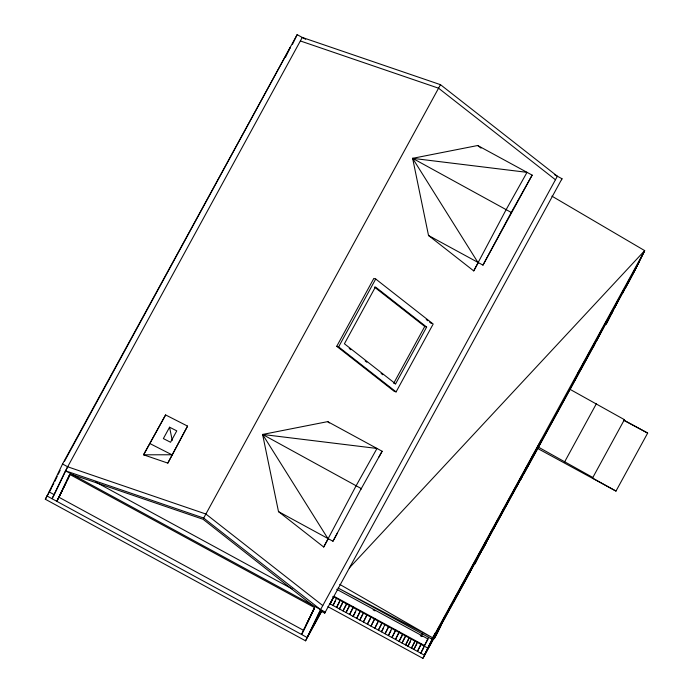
<?xml version="1.0" encoding="UTF-8"?>
<svg xmlns="http://www.w3.org/2000/svg" width="693" height="693" viewBox="0 0 693 693"><rect width="100%" height="100%" fill="white"/><g stroke="black" fill="none" stroke-linecap="round" stroke-linejoin="round"><path stroke-width="1.04" d="M322.141 610.472L305.561 640.817L45.331 499.237L53.855 483.229M305.691 39.302L297.141 34.65L62.543 463.998L49.116 491.909L54.236 494.698L52.044 498.717L65.471 470.807L302.269 37.439L440.488 84.676L557.38 176.23L320.582 609.606L203.69 518.052L65.471 470.807L325.199 612.11L324.714 613.123L320.097 610.611L305.561 640.817M54.695 481.609L57.233 476.334M58.195 474.333L60.135 470.304M64.388 461.469L290.168 47.592L285.611 57.06M54.236 494.698L67.671 466.787L205.89 514.033L322.782 605.587M59.052 497.314L303.733 630.439L301.533 634.459L314.483 607.553L69.802 474.436L56.852 501.334L70.149 474.255M292.515 44.274L297.141 34.65M187.56 426.108L167.827 463.106L143.564 454.807L165.601 414.934L187.56 426.108L167.827 463.106M323.7 547.02L356.107 485.776L377.001 448.458L262.604 434.45L278.499 511.616L323.7 547.02L328.361 538.496M473.726 270.902L506.133 209.658L527.018 172.34L412.63 158.333L428.525 235.499L473.726 270.902L478.387 262.378M304.192 629.478L314.371 608.341M46.916 495.928L307.155 637.517L320.452 610.438M333.584 596.829L330.171 603.915L334.139 596.448M336.417 598.371L333.004 605.457L335.603 600.71M340.003 600.32L336.59 607.406L339.709 601.715M342.836 601.862L339.431 608.948L342.541 603.256M346.422 603.811L343.018 610.905L346.128 605.206M349.437 605.448L346.024 612.543L349.142 606.851M353.023 607.406L349.61 614.492L353.577 607.025M561.503 179.747L561.988 178.742L554.4 174.61M356.514 609.303L353.101 616.389L355.7 611.65M360.1 611.252L356.687 618.347L360.655 610.88M363.227 612.958L359.814 620.044L362.933 614.353M366.814 614.908L363.401 621.993L367.368 614.526M370.816 617.082L367.403 624.168L370.512 618.477M374.402 619.031L370.989 626.125L374.956 618.658M378.213 621.11L374.8 628.196L377.919 622.505M381.8 623.059L378.387 630.154L382.354 622.686M384.875 624.731L381.462 631.817L383.532 628.023M388.461 626.68L385.048 633.774L389.007 626.307M391.77 628.482L388.357 635.576L390.947 630.829M395.356 630.431L391.943 637.525L395.911 630.058M398.882 632.354L395.469 639.44L399.437 631.973M402.468 634.303L399.055 641.389L402.165 635.698M405.431 635.914L402.018 643.009L405.128 637.309M409.017 637.863L405.604 644.958L409.572 637.491M411.313 639.111L407.9 646.205L410.49 641.458M414.899 641.06L411.486 648.154L415.445 640.687M417.255 642.35L413.842 649.436L416.952 643.745M420.842 644.299L417.429 651.385L421.396 643.927M424.177 646.11L420.764 653.204L423.873 647.513M334.052 596.335L424.54 645.564L428.525 637.3M327.919 606.67L422.912 658.35L433.645 638.348L434.251 638.677L437.361 632.986L440.774 625.892L440.098 625.528M430.873 642.368L424.35 655.154L432.701 637.829L435.611 632.674L431.626 640.947L541.761 439.388L427.763 648.068L332.822 596.413M434.251 638.677L440.774 625.892M444.421 618.658L447.747 611.521M456.444 595.59L449.991 608.419M456.67 595.711L453.257 602.806L469.43 573.267L472.591 566.042M464.457 580.933L458.004 593.762M464.579 581.003L461.114 588.062M472.843 566.181L466.138 578.863M474.488 563.591L474.939 563.833L478.343 556.748L477.832 556.462M482.441 549.038L486.191 542.134L485.784 541.909M482.778 549.22L489.31 536.434L488.894 536.217M490.514 534.312L493.832 527.165M493.624 528.612L496.95 521.474M503.811 508.913L497.357 521.734M503.984 509.009L500.467 516.042M505.171 507.267L508.584 500.181M508.281 501.576L511.694 494.481M519.455 480.275L513.002 493.104M519.646 480.379L516.112 487.404M520.486 479.4L523.83 472.271M520.789 479.565L526.94 466.58M527.823 465.982L531.167 458.853M530.933 460.282L534.277 453.153M535.074 452.824L541.476 439.977M541.597 440.046L537.612 448.44L615.99 491.086L647.669 433.073L624.116 420.253M574.012 381.462L580.535 368.676L577.122 375.771M580.439 369.681L583.896 362.621L577.46 374.393M580.682 369.811L592.68 346.491L589.267 353.577M523.899 473.873L593.598 346.439L596.898 339.284M593.598 346.439L602.901 327.754M602.598 329.149L606.011 322.063L603.421 326.801M596.708 340.748L605.535 323.761L606.193 324.116L612.716 311.33L612.3 311.105M606.193 324.116L612.716 311.33M615.012 306.133L611.685 313.271L618.208 300.485M623.068 291.043L620.036 297.219M614.795 307.579L626.022 285.984M622.721 293.139L629.131 280.293M627.65 283.281L631.306 276.325M639.474 261.374L632.709 274.021M627.997 283.472L634.416 270.625M636.035 267.585L644.022 251.992M639.275 261.261L634.441 271.232L610.1 315.765M592.428 478.265L592.81 477.477L538.27 447.063M569.863 389.249L624.402 419.663L624.021 420.452L647.669 433.073M615.99 491.086L592.524 478.066L624.402 419.663M278.499 511.616L332.952 541.242L361.226 488.565L262.604 434.45L327.676 421.63L382.12 451.247L378.993 456.973M428.525 235.499L482.969 265.124L511.252 212.448L532.146 175.13L477.702 145.513L412.63 158.333L477.849 262.335M45.331 499.237L51.031 488.808M68.928 476.256L69.802 474.653M67.386 479.461L69.872 474.731M66.658 480.959L68.858 476.94M64.795 484.831L67.975 478.776M63.869 486.763L66.069 482.744M63.046 488.47L65.246 484.45M61.027 492.671L64.206 486.607M60.066 494.663L62.266 490.644M59.122 496.63L61.322 492.602M57.987 498.986L60.187 494.958M149.939 443.589L171.899 454.764L143.564 454.807L165.601 414.934M169.577 427.2L163.357 438.591L170.547 442.255L176.767 430.864L169.577 427.2L172.228 440.436M203.69 518.052L440.488 84.676M336.737 346.309L373.822 278.439L375.71 279.01L433.186 324.021L396.101 391.891L394.204 391.328L336.737 346.309L338.626 346.881L396.101 391.891M338.626 346.881L375.71 279.01M426.637 327.053L424.748 326.481L393.702 383.29L395.599 383.861L426.637 327.053L375.45 286.963L344.412 343.771L395.599 383.861M482.969 265.124L532.146 175.13M332.952 541.242L337.465 532.978M313.608 609.381L314.483 607.77M312.794 611.07L314.111 608.662M311.339 614.085L314.267 608.558M310.455 615.921L312.656 611.902M308.55 619.88L311.677 613.929M307.727 621.586L309.927 617.567M306.687 623.752L308.887 619.724M305.708 625.788L307.909 621.768M303.803 629.746L306.505 624.575M302.668 632.103L304.426 628.889M318.269 614.96L320.824 610.29M309.355 633.489L321.517 611.235M324.714 613.123L561.988 178.742M421.101 636.157L422.661 633.315M424.54 645.564L428.118 639.033L336.685 589.284M339.778 584.398L432.701 637.829L338.089 588.028L432.042 639.206L435.611 632.674M432.042 639.206L644.681 250.615L551.897 196.128M622.981 291.103L616.926 302.91M438.262 629.885L452.59 603.672M469.724 572.297L476.039 560.741M477.598 557.9L485.897 543.529M486.044 542.437L522.565 475.606M593.762 345.296L595.322 342.455M612.915 310.247L613.955 308.35M622.886 291.996L624.445 289.154M635.957 268.078L625.84 287.448M422.912 658.35L433.818 638.4M434.84 636.529L435.888 634.606M437.43 631.782L606.999 321.457M474.939 563.833L481.462 551.048L480.942 550.77M564.518 462.092L596.396 403.681M360.758 489.544L382.12 451.247M583.896 362.621L587.205 357.025M349.281 567.991L644.681 250.615L639.752 260.854L577.416 374.376M300.346 40.956L438.565 88.202L555.457 179.756M72.54 474.653L203.101 519.282L311.989 604.928M511.252 212.448L412.63 158.333M608.645 318.061L609.303 318.425M444.637 617.212L441.294 624.341M436.98 631.219L437.664 631.592M436.755 632.648L437.361 632.986M373.163 609.875L375.043 610.905M420.287 635.524L422.176 636.546M329.435 603.516L424.428 655.197M62.543 463.998L67.671 466.787M95.643 482.007L292.325 589.015M477.702 145.513L481.046 148.129M426.221 319.482L427.91 320.807M429.599 322.132L431.289 323.458M374.402 287.049L424.748 326.481M349.229 348.458L350.909 349.774M365.176 360.949L366.848 362.257M381.115 373.432L382.796 374.748M327.676 421.63L329.348 422.938M262.604 434.45L327.824 538.452"/></g></svg>
